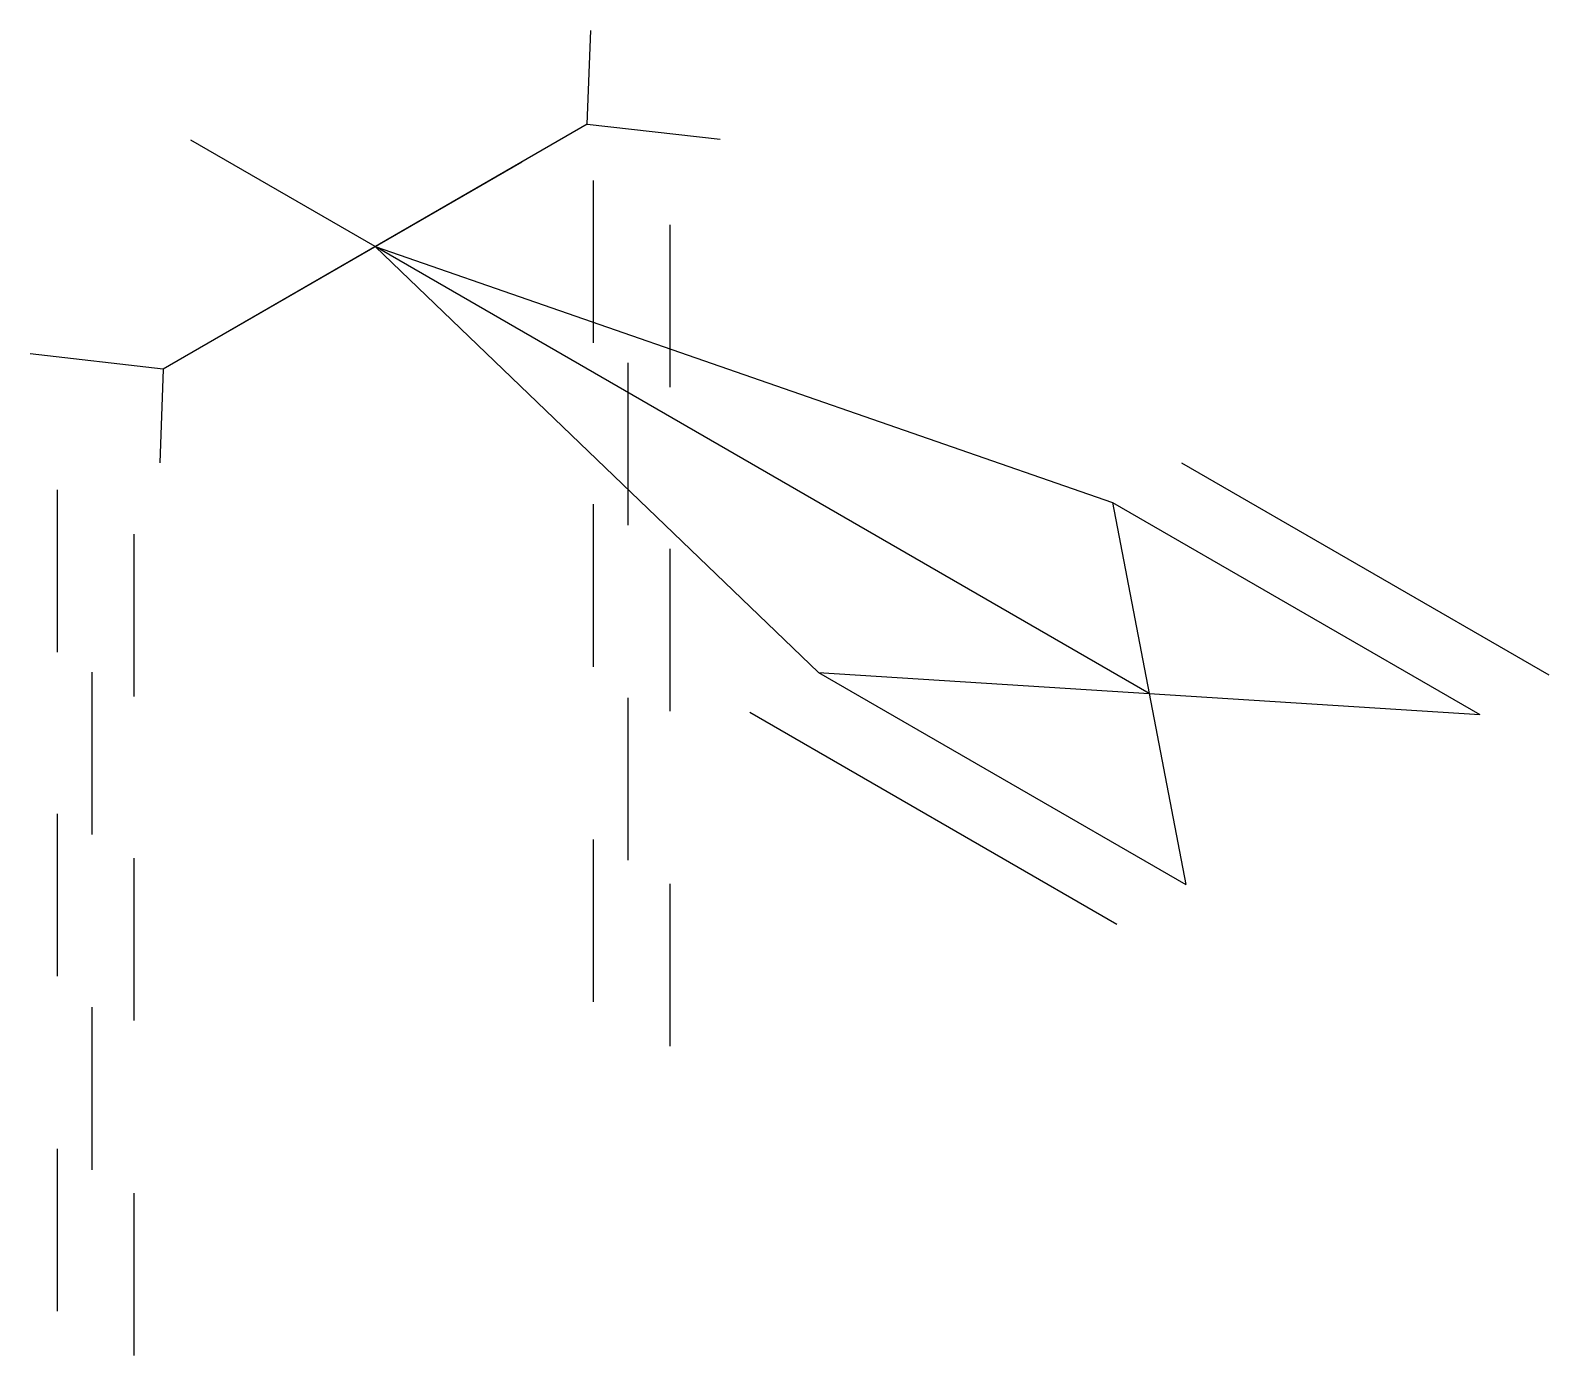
# Model space of a CAD drawing. Header units: millimetres. Extents: x -9992.18 to -9990.74, y -59.85 to -58.59.
import ezdxf

# ---------------------------------------------------------------- set-up
doc = ezdxf.new("R2010")
doc.units = ezdxf.units.MM
doc.layers.add('Tub_iso_válvulas', color=2, linetype='Continuous')

msp = doc.modelspace()

# ---------------------------------------------------------------- linework, layer by layer
at = {"color": 1}
for p, q in [((-9991.6502, -58.6834), (-9991.6468, -58.5948)), ((-9991.6502, -58.6834), (-9992.0502, -58.9143)), ((-9991.6502, -58.6834), (-9991.5248, -58.6976)), ((-9991.6447, -58.7363), (-9991.6447, -58.8895)), ((-9991.5722, -58.7782), (-9991.5722, -58.9314)), ((-9992.0502, -58.9143), (-9992.1756, -58.9001)), ((-9992.0502, -58.9143), (-9992.0535, -59.0028)), ((-9991.612, -58.9084), (-9991.612, -59.0616)), ((-9992.1503, -59.0282), (-9992.1503, -59.1814)), ((-9991.6447, -59.0419), (-9991.6447, -59.1951)), ((-9992.0778, -59.0701), (-9992.0778, -59.2233)), ((-9991.5722, -59.0838), (-9991.5722, -59.237)), ((-9992.1176, -59.2003), (-9992.1176, -59.3535)), ((-9991.612, -59.2245), (-9991.612, -59.3777)), ((-9992.1503, -59.3338), (-9992.1503, -59.487)), ((-9991.6447, -59.358), (-9991.6447, -59.5112)), ((-9992.0778, -59.3757), (-9992.0778, -59.5289)), ((-9991.5722, -59.3999), (-9991.5722, -59.5531)), ((-9992.1176, -59.5164), (-9992.1176, -59.6696)), ((-9992.1503, -59.65), (-9992.1503, -59.8031)), ((-9992.0778, -59.6918), (-9992.0778, -59.845))]:
    msp.add_line(p, q, dxfattribs=at)
at = {"layer": 'Tub_iso_válvulas', "color": 1}
for p, q in [((-9991.8502, -58.7988), (-9992.0242, -58.6983)), ((-9991.9889, -58.8789), (-9991.7115, -58.7187)), ((-9991.8502, -58.7988), (-9991.4319, -59.2005)), ((-9991.8502, -58.7988), (-9991.1545, -59.0403)), ((-9991.12, -59.2204), (-9991.8502, -58.7988))]:
    msp.add_line(p, q, dxfattribs=at)
at = {"layer": 'Tub_iso_válvulas'}
for p, q in [((-9991.0896, -59.0028), (-9990.7431, -59.2028)), ((-9991.1545, -59.0403), (-9990.8081, -59.2403)), ((-9991.1545, -59.0403), (-9991.0855, -59.4005)), ((-9991.4319, -59.2005), (-9990.8081, -59.2403)), ((-9991.4319, -59.2005), (-9991.0855, -59.4005)), ((-9991.4969, -59.238), (-9991.1505, -59.438))]:
    msp.add_line(p, q, dxfattribs=at)

doc.saveas('drawing.dxf')
